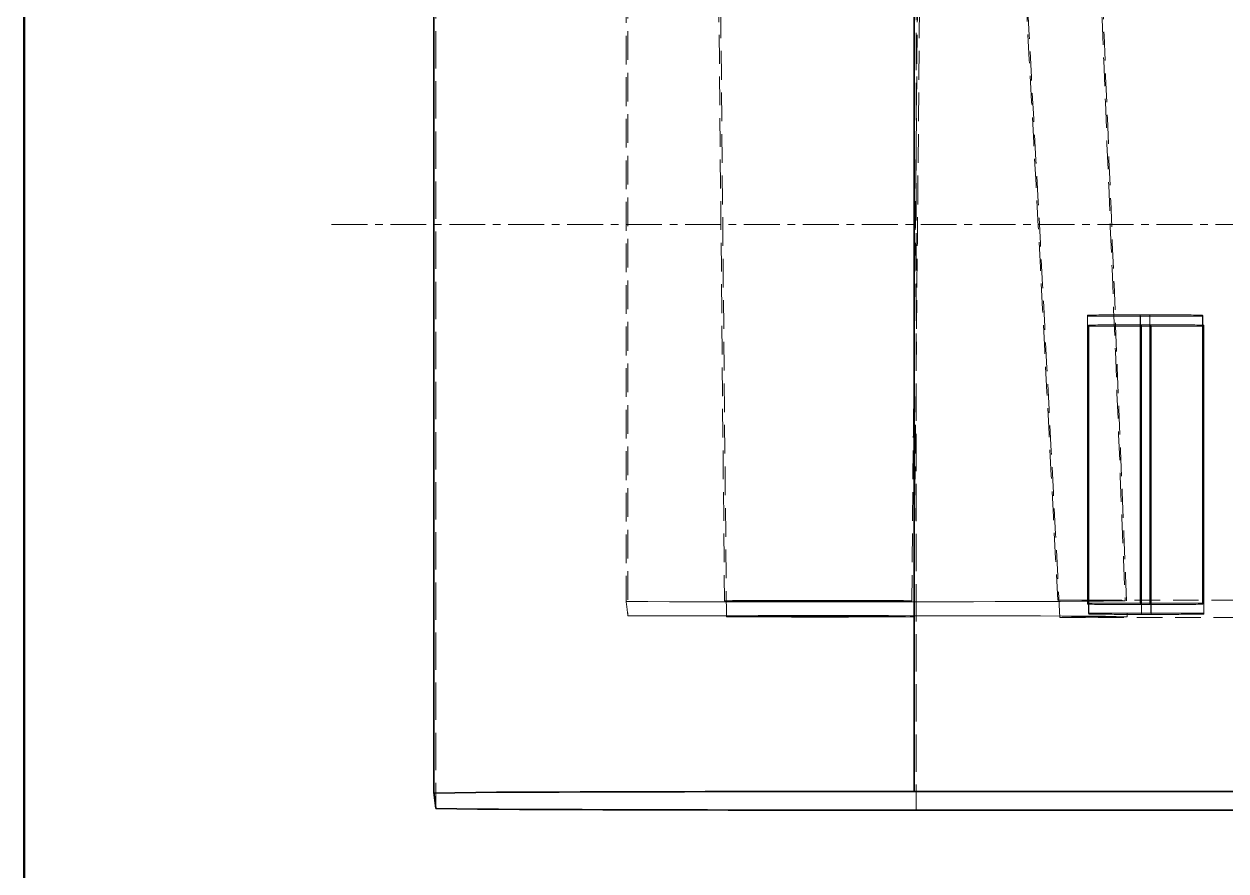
# Model space of a CAD drawing. Header units: millimetres. Extents: x 10 to 410, y 10 to 287.
# Drawn here: x 10 to 33.46, y 220.88 to 237.41 of the extents above; entities that cross this region are included whole.
import ezdxf

# ---------------------------------------------------------------- set-up
doc = ezdxf.new("R2010")
doc.units = ezdxf.units.MM
doc.linetypes.add('CENTER', pattern=[1.15, 0.7, -0.15, 0.15, -0.15])
doc.linetypes.add('DASHED', pattern=[0.75, 0.5, -0.25])
for name, color, linetype, lineweight in [('BORDER', 7, 'CONTINUOUS', 50), ('CENTER', 4, 'CENTER', 13), ('HIDDEN', 8, 'DASHED', 18), ('VISIBLE', 7, 'CONTINUOUS', 35)]:
    doc.layers.add(name, color=color, linetype=linetype, lineweight=lineweight)

msp = doc.modelspace()

# ---------------------------------------------------------------- linework, layer by layer
at = {"layer": 'BORDER'}
msp.add_lwpolyline([(10, 10), (410, 10), (410, 287), (10, 287)], close=True, dxfattribs=at)
at = {"layer": 'CENTER'}
msp.add_line((16, 233.5), (140, 233.5), dxfattribs=at)
at = {"layer": 'HIDDEN'}
for points in [[(21.75, 226.142), (21.75, 226.953), (21.75, 227.764), (21.75, 228.575), (21.75, 229.386), (21.75, 230.197), (21.75, 231.008), (21.75, 231.819), (21.75, 232.63), (21.75, 233.441), (21.75, 234.252), (21.75, 235.063), (21.75, 235.874), (21.75, 236.685), (21.75, 237.496), (21.75, 238.307), (21.75, 239.118), (21.75, 239.929), (21.75, 240.741), (21.75, 241.552), (21.75, 242.363), (21.75, 243.174), (21.75, 243.985), (21.75, 244.796)], [(23.669, 226.158), (23.662, 226.969), (23.654, 227.78), (23.646, 228.591), (23.638, 229.402), (23.631, 230.212), (23.623, 231.023), (23.615, 231.834), (23.608, 232.645), (23.6, 233.456), (23.592, 234.267), (23.584, 235.078), (23.577, 235.889), (23.569, 236.7), (23.561, 237.51), (23.553, 238.321), (23.546, 239.132), (23.538, 239.943), (23.53, 240.754), (23.523, 241.565), (23.515, 242.376), (23.507, 243.187), (23.499, 243.998), (23.492, 244.808)], [(27.324, 226.158), (27.332, 226.969), (27.34, 227.78), (27.348, 228.591), (27.355, 229.402), (27.363, 230.212), (27.371, 231.023), (27.378, 231.834), (27.386, 232.645), (27.394, 233.456), (27.402, 234.267), (27.409, 235.078), (27.417, 235.889), (27.425, 236.7), (27.433, 237.51), (27.44, 238.321), (27.448, 239.132), (27.456, 239.943), (27.463, 240.754), (27.471, 241.565), (27.479, 242.376), (27.487, 243.187), (27.494, 243.998), (27.502, 244.808)], [(30.173, 226.171), (30.131, 226.982), (30.089, 227.793), (30.047, 228.604), (30.005, 229.415), (29.963, 230.226), (29.921, 231.037), (29.878, 231.848), (29.835, 232.659), (29.792, 233.47), (29.749, 234.281), (29.706, 235.092), (29.662, 235.902), (29.618, 236.713), (29.575, 237.524), (29.53, 238.335), (29.486, 239.146), (29.441, 239.957), (29.396, 240.768), (29.351, 241.578), (29.306, 242.389), (29.26, 243.2), (29.214, 244.011), (29.168, 244.821)], [(30.745, 244.808), (30.778, 243.998), (30.81, 243.187), (30.843, 242.376), (30.875, 241.565), (30.907, 240.754), (30.94, 239.943), (30.972, 239.132), (31.005, 238.321), (31.037, 237.51), (31.07, 236.7), (31.102, 235.889), (31.134, 235.078), (31.167, 234.267), (31.199, 233.456), (31.232, 232.645), (31.264, 231.834), (31.297, 231.023), (31.329, 230.212), (31.362, 229.402), (31.394, 228.591), (31.426, 227.78), (31.459, 226.969), (31.491, 226.158)], [(18.037, 222.104), (18.037, 223.082), (18.037, 224.06), (18.037, 225.038), (18.037, 226.016), (18.037, 226.994), (18.037, 227.972), (18.037, 228.95), (18.037, 229.928), (18.037, 230.906), (18.037, 231.884), (18.037, 232.862), (18.037, 233.84), (18.037, 234.818), (18.037, 235.796), (18.037, 236.773), (18.037, 237.751), (18.037, 238.729), (18.037, 239.707), (18.037, 240.685), (18.037, 241.663), (18.037, 242.641), (18.037, 243.619), (18.037, 244.597)], [(21.785, 244.51), (21.785, 243.699), (21.785, 242.888), (21.785, 242.077), (21.785, 241.267), (21.785, 240.456), (21.785, 239.645), (21.785, 238.834), (21.785, 238.024), (21.785, 237.213), (21.785, 236.402), (21.785, 235.592), (21.785, 234.781), (21.785, 233.97), (21.785, 233.159), (21.785, 232.349), (21.785, 231.538), (21.785, 230.727), (21.785, 229.916), (21.785, 229.106), (21.785, 228.295), (21.785, 227.484), (21.785, 226.673), (21.785, 225.863)], [(23.708, 225.847), (23.7, 226.657), (23.693, 227.468), (23.685, 228.279), (23.677, 229.09), (23.669, 229.901), (23.662, 230.712), (23.654, 231.523), (23.646, 232.334), (23.639, 233.144), (23.631, 233.955), (23.623, 234.766), (23.615, 235.577), (23.608, 236.388), (23.6, 237.199), (23.592, 238.01), (23.584, 238.821), (23.577, 239.632), (23.569, 240.442), (23.561, 241.253), (23.554, 242.064), (23.546, 242.875), (23.538, 243.686), (23.53, 244.497)], [(27.363, 225.847), (27.371, 226.657), (27.379, 227.468), (27.386, 228.279), (27.394, 229.09), (27.402, 229.901), (27.41, 230.712), (27.417, 231.523), (27.425, 232.334), (27.433, 233.144), (27.44, 233.955), (27.448, 234.766), (27.456, 235.577), (27.464, 236.388), (27.471, 237.199), (27.479, 238.01), (27.487, 238.821), (27.494, 239.632), (27.502, 240.442), (27.51, 241.253), (27.518, 242.064), (27.525, 242.875), (27.533, 243.686), (27.541, 244.497)], [(27.413, 222.072), (27.413, 223.05), (27.413, 224.028), (27.413, 225.006), (27.413, 225.984), (27.413, 226.961), (27.413, 227.939), (27.413, 228.917), (27.413, 229.895), (27.413, 230.873), (27.413, 231.851), (27.413, 232.829), (27.413, 233.807), (27.413, 234.785), (27.413, 235.763), (27.413, 236.741), (27.413, 237.719), (27.413, 238.697), (27.413, 239.675), (27.413, 240.653), (27.413, 241.631), (27.413, 242.609), (27.413, 243.587), (27.413, 244.565)], [(30.215, 225.834), (30.173, 226.645), (30.131, 227.456), (30.089, 228.266), (30.047, 229.077), (30.005, 229.888), (29.962, 230.699), (29.92, 231.51), (29.877, 232.321), (29.834, 233.132), (29.791, 233.943), (29.748, 234.754), (29.704, 235.565), (29.66, 236.376), (29.617, 237.187), (29.572, 237.997), (29.528, 238.808), (29.483, 239.619), (29.438, 240.43), (29.393, 241.241), (29.348, 242.052), (29.302, 242.862), (29.256, 243.673), (29.21, 244.484)], [(30.784, 244.497), (30.816, 243.686), (30.849, 242.875), (30.881, 242.064), (30.914, 241.253), (30.946, 240.442), (30.979, 239.632), (31.011, 238.821), (31.043, 238.01), (31.076, 237.199), (31.108, 236.388), (31.141, 235.577), (31.173, 234.766), (31.206, 233.955), (31.238, 233.144), (31.271, 232.334), (31.303, 231.523), (31.335, 230.712), (31.368, 229.901), (31.4, 229.09), (31.433, 228.279), (31.465, 227.468), (31.498, 226.657), (31.53, 225.847)], [(30.751, 231.732), (30.796, 231.733), (30.841, 231.734), (30.886, 231.734), (30.931, 231.734), (30.975, 231.735), (31.02, 231.735), (31.065, 231.735), (31.11, 231.735), (31.155, 231.735), (31.199, 231.735), (31.244, 231.735), (31.289, 231.735), (31.334, 231.736), (31.379, 231.736), (31.423, 231.736), (31.468, 231.736), (31.513, 231.736), (31.558, 231.736), (31.603, 231.736), (31.647, 231.736), (31.692, 231.736), (31.737, 231.736), (31.782, 231.736)], [(30.751, 231.732), (30.751, 231.731), (30.752, 231.731), (30.752, 231.73), (30.752, 231.729), (30.752, 231.728), (30.752, 231.727), (30.752, 231.727), (30.752, 231.726), (30.752, 231.725), (30.752, 231.724), (30.752, 231.723), (30.753, 231.722), (30.753, 231.722), (30.753, 231.721), (30.753, 231.72), (30.753, 231.719), (30.753, 231.718), (30.753, 231.718), (30.753, 231.717), (30.753, 231.716), (30.753, 231.715), (30.754, 231.714), (30.754, 231.713)], [(30.751, 231.732), (30.751, 231.732), (30.751, 231.732), (30.751, 231.732), (30.751, 231.732), (30.751, 231.732), (30.751, 231.732), (30.751, 231.732), (30.751, 231.732), (30.751, 231.732), (30.751, 231.732), (30.751, 231.732), (30.751, 231.732), (30.751, 231.732), (30.751, 231.732), (30.751, 231.732), (30.751, 231.732), (30.751, 231.732), (30.751, 231.732), (30.751, 231.732), (30.751, 231.732), (30.751, 231.732), (30.751, 231.732), (30.751, 231.732)], [(30.751, 226.109), (30.751, 226.354), (30.751, 226.598), (30.751, 226.843), (30.751, 227.087), (30.751, 227.332), (30.751, 227.576), (30.751, 227.82), (30.751, 228.065), (30.751, 228.309), (30.751, 228.554), (30.751, 228.798), (30.751, 229.043), (30.751, 229.287), (30.751, 229.532), (30.751, 229.776), (30.751, 230.021), (30.751, 230.265), (30.751, 230.51), (30.751, 230.754), (30.751, 230.999), (30.751, 231.243), (30.751, 231.488), (30.751, 231.732)], [(30.751, 226.109), (30.751, 226.354), (30.751, 226.598), (30.751, 226.843), (30.751, 227.087), (30.751, 227.332), (30.751, 227.576), (30.751, 227.82), (30.751, 228.065), (30.751, 228.309), (30.751, 228.554), (30.751, 228.798), (30.751, 229.043), (30.751, 229.287), (30.751, 229.532), (30.751, 229.776), (30.751, 230.021), (30.751, 230.265), (30.751, 230.51), (30.751, 230.754), (30.751, 230.999), (30.751, 231.243), (30.751, 231.488), (30.751, 231.732)], [(30.754, 231.713), (30.798, 231.712), (30.843, 231.712), (30.888, 231.712), (30.933, 231.711), (30.978, 231.711), (31.023, 231.711), (31.068, 231.711), (31.112, 231.711), (31.157, 231.711), (31.202, 231.711), (31.247, 231.71), (31.292, 231.71), (31.337, 231.71), (31.381, 231.71), (31.426, 231.71), (31.471, 231.71), (31.516, 231.71), (31.561, 231.71), (31.606, 231.71), (31.651, 231.71), (31.695, 231.71), (31.74, 231.71), (31.785, 231.71)], [(30.754, 226.09), (30.754, 226.335), (30.754, 226.579), (30.754, 226.824), (30.754, 227.068), (30.754, 227.313), (30.754, 227.557), (30.754, 227.802), (30.754, 228.046), (30.754, 228.291), (30.754, 228.535), (30.754, 228.78), (30.754, 229.024), (30.754, 229.269), (30.754, 229.513), (30.754, 229.758), (30.754, 230.002), (30.754, 230.247), (30.754, 230.491), (30.754, 230.736), (30.754, 230.98), (30.754, 231.224), (30.754, 231.469), (30.754, 231.713)], [(30.776, 231.538), (30.82, 231.539), (30.865, 231.539), (30.91, 231.539), (30.955, 231.54), (31, 231.54), (31.044, 231.54), (31.089, 231.54), (31.134, 231.54), (31.179, 231.54), (31.224, 231.541), (31.268, 231.541), (31.313, 231.541), (31.358, 231.541), (31.403, 231.541), (31.448, 231.541), (31.492, 231.541), (31.537, 231.541), (31.582, 231.541), (31.627, 231.541), (31.672, 231.541), (31.716, 231.541), (31.761, 231.541), (31.806, 231.541)], [(30.776, 231.538), (30.776, 231.537), (30.776, 231.536), (30.776, 231.535), (30.776, 231.534), (30.776, 231.533), (30.776, 231.533), (30.776, 231.532), (30.776, 231.531), (30.776, 231.53), (30.777, 231.529), (30.777, 231.529), (30.777, 231.528), (30.777, 231.527), (30.777, 231.526), (30.777, 231.525), (30.777, 231.524), (30.777, 231.524), (30.777, 231.523), (30.777, 231.522), (30.778, 231.521), (30.778, 231.52), (30.778, 231.52), (30.778, 231.519)], [(30.776, 231.538), (30.776, 231.538), (30.776, 231.538), (30.776, 231.538), (30.776, 231.538), (30.776, 231.538), (30.776, 231.538), (30.776, 231.538), (30.776, 231.538), (30.776, 231.538), (30.776, 231.538), (30.776, 231.538), (30.776, 231.538), (30.776, 231.538), (30.776, 231.538), (30.776, 231.538), (30.776, 231.538), (30.776, 231.538), (30.776, 231.538), (30.776, 231.538), (30.776, 231.538), (30.776, 231.538), (30.776, 231.538), (30.776, 231.538)], [(30.776, 225.914), (30.776, 226.159), (30.776, 226.403), (30.776, 226.648), (30.776, 226.892), (30.776, 227.137), (30.776, 227.381), (30.776, 227.626), (30.776, 227.87), (30.776, 228.115), (30.776, 228.359), (30.776, 228.604), (30.776, 228.848), (30.776, 229.093), (30.776, 229.337), (30.776, 229.582), (30.776, 229.826), (30.776, 230.071), (30.776, 230.315), (30.776, 230.56), (30.776, 230.804), (30.776, 231.049), (30.776, 231.293), (30.776, 231.538)], [(30.776, 225.914), (30.776, 226.159), (30.776, 226.403), (30.776, 226.648), (30.776, 226.892), (30.776, 227.137), (30.776, 227.381), (30.776, 227.626), (30.776, 227.87), (30.776, 228.115), (30.776, 228.359), (30.776, 228.604), (30.776, 228.848), (30.776, 229.093), (30.776, 229.337), (30.776, 229.582), (30.776, 229.826), (30.776, 230.071), (30.776, 230.315), (30.776, 230.56), (30.776, 230.804), (30.776, 231.049), (30.776, 231.293), (30.776, 231.538)], [(30.778, 231.519), (30.823, 231.518), (30.868, 231.517), (30.912, 231.517), (30.957, 231.517), (31.002, 231.517), (31.047, 231.516), (31.092, 231.516), (31.137, 231.516), (31.181, 231.516), (31.226, 231.516), (31.271, 231.516), (31.316, 231.516), (31.361, 231.516), (31.406, 231.515), (31.451, 231.515), (31.495, 231.515), (31.54, 231.515), (31.585, 231.515), (31.63, 231.515), (31.675, 231.515), (31.72, 231.515), (31.764, 231.515), (31.809, 231.515)], [(30.778, 225.896), (30.778, 226.14), (30.778, 226.384), (30.778, 226.629), (30.778, 226.873), (30.778, 227.118), (30.778, 227.362), (30.778, 227.607), (30.778, 227.851), (30.778, 228.096), (30.778, 228.34), (30.778, 228.585), (30.778, 228.829), (30.778, 229.074), (30.778, 229.318), (30.778, 229.563), (30.778, 229.807), (30.778, 230.052), (30.778, 230.296), (30.778, 230.541), (30.778, 230.785), (30.778, 231.03), (30.778, 231.274), (30.778, 231.519)], [(31.782, 231.736), (31.79, 231.736), (31.798, 231.736), (31.806, 231.736), (31.814, 231.736), (31.823, 231.736), (31.831, 231.736), (31.839, 231.736), (31.847, 231.736), (31.855, 231.736), (31.863, 231.736), (31.871, 231.736), (31.88, 231.736), (31.888, 231.736), (31.896, 231.736), (31.904, 231.736), (31.912, 231.736), (31.92, 231.736), (31.929, 231.736), (31.937, 231.736), (31.945, 231.736), (31.953, 231.736), (31.961, 231.736), (31.969, 231.736)], [(31.782, 226.113), (31.782, 226.357), (31.782, 226.602), (31.782, 226.846), (31.782, 227.091), (31.782, 227.335), (31.782, 227.58), (31.782, 227.824), (31.782, 228.069), (31.782, 228.313), (31.782, 228.558), (31.782, 228.802), (31.782, 229.046), (31.782, 229.291), (31.782, 229.535), (31.782, 229.78), (31.782, 230.024), (31.782, 230.269), (31.782, 230.513), (31.782, 230.758), (31.782, 231.002), (31.782, 231.247), (31.782, 231.491), (31.782, 231.736)], [(31.785, 231.71), (31.793, 231.71), (31.801, 231.71), (31.81, 231.71), (31.818, 231.71), (31.826, 231.71), (31.834, 231.71), (31.842, 231.71), (31.85, 231.71), (31.858, 231.71), (31.867, 231.71), (31.875, 231.71), (31.883, 231.71), (31.891, 231.71), (31.899, 231.71), (31.907, 231.71), (31.915, 231.71), (31.924, 231.71), (31.932, 231.71), (31.94, 231.71), (31.948, 231.71), (31.956, 231.71), (31.964, 231.71), (31.972, 231.71)], [(31.785, 226.087), (31.785, 226.331), (31.785, 226.576), (31.785, 226.82), (31.785, 227.065), (31.785, 227.309), (31.785, 227.554), (31.785, 227.798), (31.785, 228.043), (31.785, 228.287), (31.785, 228.532), (31.785, 228.776), (31.785, 229.021), (31.785, 229.265), (31.785, 229.51), (31.785, 229.754), (31.785, 229.998), (31.785, 230.243), (31.785, 230.487), (31.785, 230.732), (31.785, 230.976), (31.785, 231.221), (31.785, 231.465), (31.785, 231.71)], [(31.806, 231.541), (31.814, 231.541), (31.822, 231.541), (31.83, 231.541), (31.839, 231.541), (31.847, 231.541), (31.855, 231.541), (31.863, 231.541), (31.871, 231.541), (31.879, 231.541), (31.888, 231.541), (31.896, 231.541), (31.904, 231.541), (31.912, 231.541), (31.92, 231.541), (31.928, 231.541), (31.936, 231.541), (31.945, 231.541), (31.953, 231.541), (31.961, 231.541), (31.969, 231.541), (31.977, 231.541), (31.985, 231.541), (31.993, 231.541)], [(31.806, 225.918), (31.806, 226.162), (31.806, 226.407), (31.806, 226.651), (31.806, 226.896), (31.806, 227.14), (31.806, 227.385), (31.806, 227.629), (31.806, 227.874), (31.806, 228.118), (31.806, 228.363), (31.806, 228.607), (31.806, 228.852), (31.806, 229.096), (31.806, 229.341), (31.806, 229.585), (31.806, 229.83), (31.806, 230.074), (31.806, 230.319), (31.806, 230.563), (31.806, 230.808), (31.806, 231.052), (31.806, 231.297), (31.806, 231.541)], [(31.809, 231.515), (31.817, 231.515), (31.826, 231.515), (31.834, 231.515), (31.842, 231.515), (31.85, 231.515), (31.858, 231.515), (31.866, 231.515), (31.874, 231.515), (31.883, 231.515), (31.891, 231.515), (31.899, 231.515), (31.907, 231.515), (31.915, 231.515), (31.923, 231.515), (31.932, 231.515), (31.94, 231.515), (31.948, 231.515), (31.956, 231.515), (31.964, 231.515), (31.972, 231.515), (31.98, 231.515), (31.989, 231.515), (31.997, 231.515)], [(31.809, 225.892), (31.809, 226.136), (31.809, 226.381), (31.809, 226.625), (31.809, 226.87), (31.809, 227.114), (31.809, 227.359), (31.809, 227.603), (31.809, 227.848), (31.809, 228.092), (31.809, 228.337), (31.809, 228.581), (31.809, 228.826), (31.809, 229.07), (31.809, 229.315), (31.809, 229.559), (31.809, 229.804), (31.809, 230.048), (31.809, 230.293), (31.809, 230.537), (31.809, 230.782), (31.809, 231.026), (31.809, 231.271), (31.809, 231.515)], [(31.969, 231.736), (32.014, 231.736), (32.059, 231.736), (32.104, 231.736), (32.149, 231.736), (32.193, 231.736), (32.238, 231.736), (32.283, 231.736), (32.328, 231.736), (32.373, 231.736), (32.418, 231.736), (32.463, 231.735), (32.507, 231.735), (32.552, 231.735), (32.597, 231.735), (32.642, 231.735), (32.687, 231.735), (32.732, 231.735), (32.776, 231.735), (32.821, 231.734), (32.866, 231.734), (32.911, 231.734), (32.956, 231.733), (33.001, 231.732)], [(31.969, 226.113), (31.969, 226.357), (31.969, 226.602), (31.969, 226.846), (31.969, 227.091), (31.969, 227.335), (31.969, 227.58), (31.969, 227.824), (31.969, 228.069), (31.969, 228.313), (31.969, 228.558), (31.969, 228.802), (31.969, 229.046), (31.969, 229.291), (31.969, 229.535), (31.969, 229.78), (31.969, 230.024), (31.969, 230.269), (31.969, 230.513), (31.969, 230.758), (31.969, 231.002), (31.969, 231.247), (31.969, 231.491), (31.969, 231.736)], [(31.972, 231.71), (32.017, 231.71), (32.062, 231.71), (32.107, 231.71), (32.152, 231.71), (32.197, 231.71), (32.241, 231.71), (32.286, 231.71), (32.331, 231.71), (32.376, 231.71), (32.421, 231.71), (32.465, 231.71), (32.51, 231.71), (32.555, 231.711), (32.6, 231.711), (32.645, 231.711), (32.689, 231.711), (32.734, 231.711), (32.779, 231.711), (32.824, 231.711), (32.869, 231.712), (32.913, 231.712), (32.958, 231.712), (33.003, 231.713)], [(31.972, 226.087), (31.972, 226.331), (31.972, 226.576), (31.972, 226.82), (31.972, 227.065), (31.972, 227.309), (31.972, 227.554), (31.972, 227.798), (31.972, 228.043), (31.972, 228.287), (31.972, 228.532), (31.972, 228.776), (31.972, 229.021), (31.972, 229.265), (31.972, 229.51), (31.972, 229.754), (31.972, 229.998), (31.972, 230.243), (31.972, 230.487), (31.972, 230.732), (31.972, 230.976), (31.972, 231.221), (31.972, 231.465), (31.972, 231.71)], [(31.993, 231.541), (32.038, 231.541), (32.083, 231.541), (32.128, 231.541), (32.173, 231.541), (32.218, 231.541), (32.263, 231.541), (32.307, 231.541), (32.352, 231.541), (32.397, 231.541), (32.442, 231.541), (32.487, 231.541), (32.532, 231.541), (32.576, 231.541), (32.621, 231.54), (32.666, 231.54), (32.711, 231.54), (32.756, 231.54), (32.801, 231.54), (32.846, 231.54), (32.89, 231.539), (32.935, 231.539), (32.98, 231.539), (33.025, 231.538)], [(31.993, 225.918), (31.993, 226.162), (31.993, 226.407), (31.993, 226.651), (31.993, 226.896), (31.993, 227.14), (31.993, 227.385), (31.993, 227.629), (31.993, 227.874), (31.993, 228.118), (31.993, 228.363), (31.993, 228.607), (31.993, 228.852), (31.993, 229.096), (31.993, 229.341), (31.993, 229.585), (31.993, 229.83), (31.993, 230.074), (31.993, 230.319), (31.993, 230.563), (31.993, 230.808), (31.993, 231.052), (31.993, 231.297), (31.993, 231.541)], [(31.997, 231.515), (32.042, 231.515), (32.086, 231.515), (32.131, 231.515), (32.176, 231.515), (32.221, 231.515), (32.266, 231.515), (32.31, 231.515), (32.355, 231.515), (32.4, 231.515), (32.445, 231.516), (32.49, 231.516), (32.534, 231.516), (32.579, 231.516), (32.624, 231.516), (32.669, 231.516), (32.714, 231.516), (32.758, 231.516), (32.803, 231.517), (32.848, 231.517), (32.893, 231.517), (32.938, 231.517), (32.982, 231.518), (33.027, 231.519)], [(31.997, 225.892), (31.997, 226.136), (31.997, 226.381), (31.997, 226.625), (31.997, 226.87), (31.997, 227.114), (31.997, 227.359), (31.997, 227.603), (31.997, 227.848), (31.997, 228.092), (31.997, 228.337), (31.997, 228.581), (31.997, 228.826), (31.997, 229.07), (31.997, 229.315), (31.997, 229.559), (31.997, 229.804), (31.997, 230.048), (31.997, 230.293), (31.997, 230.537), (31.997, 230.782), (31.997, 231.026), (31.997, 231.271), (31.997, 231.515)], [(33.001, 231.732), (33.001, 231.731), (33.001, 231.731), (33.001, 231.73), (33.001, 231.729), (33.001, 231.728), (33.001, 231.727), (33.001, 231.727), (33.001, 231.726), (33.002, 231.725), (33.002, 231.724), (33.002, 231.723), (33.002, 231.722), (33.002, 231.722), (33.002, 231.721), (33.002, 231.72), (33.002, 231.719), (33.002, 231.718), (33.002, 231.718), (33.003, 231.717), (33.003, 231.716), (33.003, 231.715), (33.003, 231.714), (33.003, 231.713)], [(33.001, 226.109), (33.001, 226.354), (33.001, 226.598), (33.001, 226.843), (33.001, 227.087), (33.001, 227.332), (33.001, 227.576), (33.001, 227.82), (33.001, 228.065), (33.001, 228.309), (33.001, 228.554), (33.001, 228.798), (33.001, 229.043), (33.001, 229.287), (33.001, 229.532), (33.001, 229.776), (33.001, 230.021), (33.001, 230.265), (33.001, 230.51), (33.001, 230.754), (33.001, 230.999), (33.001, 231.243), (33.001, 231.488), (33.001, 231.732)], [(33.003, 231.713), (33.003, 231.713), (33.003, 231.713), (33.003, 231.713), (33.003, 231.713), (33.003, 231.713), (33.003, 231.713), (33.003, 231.713), (33.003, 231.713), (33.003, 231.713), (33.003, 231.713), (33.003, 231.713), (33.003, 231.713), (33.003, 231.713), (33.003, 231.713), (33.003, 231.713), (33.003, 231.713), (33.003, 231.713), (33.003, 231.713), (33.003, 231.713), (33.003, 231.713), (33.003, 231.713), (33.003, 231.713), (33.003, 231.713)], [(33.003, 226.09), (33.003, 226.335), (33.003, 226.579), (33.003, 226.824), (33.003, 227.068), (33.003, 227.313), (33.003, 227.557), (33.003, 227.802), (33.003, 228.046), (33.003, 228.291), (33.003, 228.535), (33.003, 228.78), (33.003, 229.024), (33.003, 229.269), (33.003, 229.513), (33.003, 229.758), (33.003, 230.002), (33.003, 230.247), (33.003, 230.491), (33.003, 230.736), (33.003, 230.98), (33.003, 231.224), (33.003, 231.469), (33.003, 231.713)], [(33.003, 226.09), (33.003, 226.335), (33.003, 226.579), (33.003, 226.824), (33.003, 227.068), (33.003, 227.313), (33.003, 227.557), (33.003, 227.802), (33.003, 228.046), (33.003, 228.291), (33.003, 228.535), (33.003, 228.78), (33.003, 229.024), (33.003, 229.269), (33.003, 229.513), (33.003, 229.758), (33.003, 230.002), (33.003, 230.247), (33.003, 230.491), (33.003, 230.736), (33.003, 230.98), (33.003, 231.224), (33.003, 231.469), (33.003, 231.713)], [(33.025, 231.538), (33.025, 231.537), (33.025, 231.536), (33.025, 231.535), (33.025, 231.534), (33.025, 231.533), (33.025, 231.533), (33.026, 231.532), (33.026, 231.531), (33.026, 231.53), (33.026, 231.529), (33.026, 231.529), (33.026, 231.528), (33.026, 231.527), (33.026, 231.526), (33.026, 231.525), (33.026, 231.524), (33.027, 231.524), (33.027, 231.523), (33.027, 231.522), (33.027, 231.521), (33.027, 231.52), (33.027, 231.52), (33.027, 231.519)], [(33.025, 225.914), (33.025, 226.159), (33.025, 226.403), (33.025, 226.648), (33.025, 226.892), (33.025, 227.137), (33.025, 227.381), (33.025, 227.626), (33.025, 227.87), (33.025, 228.115), (33.025, 228.359), (33.025, 228.604), (33.025, 228.848), (33.025, 229.093), (33.025, 229.337), (33.025, 229.582), (33.025, 229.826), (33.025, 230.071), (33.025, 230.315), (33.025, 230.56), (33.025, 230.804), (33.025, 231.049), (33.025, 231.293), (33.025, 231.538)], [(33.027, 231.519), (33.027, 231.519), (33.027, 231.519), (33.027, 231.519), (33.027, 231.519), (33.027, 231.519), (33.027, 231.519), (33.027, 231.519), (33.027, 231.519), (33.027, 231.519), (33.027, 231.519), (33.027, 231.519), (33.027, 231.519), (33.027, 231.519), (33.027, 231.519), (33.027, 231.519), (33.027, 231.519), (33.027, 231.519), (33.027, 231.519), (33.027, 231.519), (33.027, 231.519), (33.027, 231.519), (33.027, 231.519), (33.027, 231.519)], [(33.027, 225.896), (33.027, 226.14), (33.027, 226.384), (33.027, 226.629), (33.027, 226.873), (33.027, 227.118), (33.027, 227.362), (33.027, 227.607), (33.027, 227.851), (33.027, 228.096), (33.027, 228.34), (33.027, 228.585), (33.027, 228.829), (33.027, 229.074), (33.027, 229.318), (33.027, 229.563), (33.027, 229.807), (33.027, 230.052), (33.027, 230.296), (33.027, 230.541), (33.027, 230.785), (33.027, 231.03), (33.027, 231.274), (33.027, 231.519)], [(33.027, 225.896), (33.027, 226.14), (33.027, 226.384), (33.027, 226.629), (33.027, 226.873), (33.027, 227.118), (33.027, 227.362), (33.027, 227.607), (33.027, 227.851), (33.027, 228.096), (33.027, 228.34), (33.027, 228.585), (33.027, 228.829), (33.027, 229.074), (33.027, 229.318), (33.027, 229.563), (33.027, 229.807), (33.027, 230.052), (33.027, 230.296), (33.027, 230.541), (33.027, 230.785), (33.027, 231.03), (33.027, 231.274), (33.027, 231.519)], [(21.75, 226.142), (22.174, 226.141), (22.597, 226.14), (23.021, 226.139), (23.444, 226.139), (23.868, 226.138), (24.291, 226.138), (24.715, 226.137), (25.138, 226.137), (25.562, 226.137), (25.985, 226.137), (26.409, 226.138), (26.833, 226.138), (27.256, 226.138), (27.68, 226.139), (28.103, 226.139), (28.527, 226.14), (28.95, 226.141), (29.374, 226.142), (29.797, 226.144), (30.221, 226.145), (30.644, 226.147), (31.068, 226.15), (31.491, 226.158)], [(21.75, 226.142), (21.752, 226.13), (21.753, 226.118), (21.755, 226.105), (21.756, 226.093), (21.758, 226.081), (21.759, 226.069), (21.761, 226.057), (21.762, 226.045), (21.764, 226.033), (21.765, 226.02), (21.767, 226.008), (21.768, 225.996), (21.77, 225.984), (21.771, 225.972), (21.773, 225.96), (21.774, 225.948), (21.776, 225.936), (21.777, 225.923), (21.779, 225.911), (21.78, 225.899), (21.782, 225.887), (21.783, 225.875), (21.785, 225.863)], [(23.669, 226.158), (23.828, 226.161), (23.987, 226.162), (24.146, 226.162), (24.305, 226.163), (24.464, 226.163), (24.623, 226.164), (24.782, 226.164), (24.941, 226.164), (25.1, 226.164), (25.258, 226.164), (25.417, 226.164), (25.576, 226.164), (25.735, 226.164), (25.894, 226.164), (26.053, 226.164), (26.212, 226.164), (26.371, 226.164), (26.53, 226.163), (26.689, 226.163), (26.848, 226.162), (27.007, 226.162), (27.166, 226.161), (27.324, 226.158)], [(27.324, 226.158), (27.166, 226.155), (27.007, 226.155), (26.848, 226.154), (26.689, 226.153), (26.53, 226.153), (26.371, 226.153), (26.212, 226.152), (26.053, 226.152), (25.894, 226.152), (25.735, 226.152), (25.576, 226.152), (25.417, 226.152), (25.258, 226.152), (25.1, 226.152), (24.941, 226.152), (24.782, 226.152), (24.623, 226.153), (24.464, 226.153), (24.305, 226.153), (24.146, 226.154), (23.987, 226.155), (23.828, 226.155), (23.669, 226.158)], [(27.324, 226.158), (27.324, 226.158), (27.324, 226.158), (27.324, 226.158), (27.324, 226.158), (27.324, 226.158), (27.324, 226.158), (27.324, 226.158), (27.324, 226.158), (27.324, 226.158), (27.324, 226.158), (27.324, 226.158), (27.324, 226.158), (27.324, 226.158), (27.324, 226.158), (27.324, 226.158), (27.324, 226.158), (27.324, 226.158), (27.324, 226.158), (27.324, 226.158), (27.324, 226.158), (27.324, 226.158), (27.324, 226.158), (27.324, 226.158)], [(31.491, 226.158), (31.434, 226.161), (31.377, 226.162), (31.319, 226.163), (31.262, 226.164), (31.205, 226.164), (31.147, 226.165), (31.09, 226.166), (31.033, 226.166), (30.975, 226.166), (30.918, 226.167), (30.861, 226.167), (30.803, 226.168), (30.746, 226.168), (30.689, 226.168), (30.631, 226.169), (30.574, 226.169), (30.517, 226.169), (30.459, 226.17), (30.402, 226.17), (30.345, 226.17), (30.287, 226.171), (30.23, 226.171), (30.173, 226.171)], [(30.173, 226.171), (34.33, 226.171), (38.487, 226.171), (42.644, 226.171), (46.801, 226.171), (50.958, 226.171), (55.115, 226.171), (59.272, 226.171), (63.429, 226.171), (67.586, 226.171), (71.743, 226.171), (75.9, 226.171), (80.058, 226.171), (84.215, 226.171), (88.372, 226.171), (92.529, 226.171), (96.686, 226.171), (100.843, 226.171), (105, 226.171), (109.157, 226.171), (113.314, 226.171), (117.471, 226.171), (121.628, 226.171), (125.785, 226.171)], [(30.751, 226.109), (30.796, 226.11), (30.841, 226.111), (30.886, 226.111), (30.931, 226.111), (30.975, 226.111), (31.02, 226.111), (31.065, 226.112), (31.11, 226.112), (31.155, 226.112), (31.199, 226.112), (31.244, 226.112), (31.289, 226.112), (31.334, 226.112), (31.379, 226.112), (31.423, 226.112), (31.468, 226.112), (31.513, 226.113), (31.558, 226.113), (31.603, 226.113), (31.647, 226.113), (31.692, 226.113), (31.737, 226.113), (31.782, 226.113)], [(30.751, 226.109), (30.751, 226.108), (30.752, 226.107), (30.752, 226.107), (30.752, 226.106), (30.752, 226.105), (30.752, 226.104), (30.752, 226.103), (30.752, 226.103), (30.752, 226.102), (30.752, 226.101), (30.752, 226.1), (30.753, 226.099), (30.753, 226.098), (30.753, 226.098), (30.753, 226.097), (30.753, 226.096), (30.753, 226.095), (30.753, 226.094), (30.753, 226.094), (30.753, 226.093), (30.753, 226.092), (30.754, 226.091), (30.754, 226.09)], [(30.751, 226.109), (30.751, 226.109), (30.751, 226.109), (30.751, 226.109), (30.751, 226.109), (30.751, 226.109), (30.751, 226.109), (30.751, 226.109), (30.751, 226.109), (30.751, 226.109), (30.751, 226.109), (30.751, 226.109), (30.751, 226.109), (30.751, 226.109), (30.751, 226.109), (30.751, 226.109), (30.751, 226.109), (30.751, 226.109), (30.751, 226.109), (30.751, 226.109), (30.751, 226.109), (30.751, 226.109), (30.751, 226.109), (30.751, 226.109)], [(30.754, 226.09), (30.798, 226.089), (30.843, 226.089), (30.888, 226.088), (30.933, 226.088), (30.978, 226.088), (31.023, 226.088), (31.068, 226.088), (31.112, 226.088), (31.157, 226.087), (31.202, 226.087), (31.247, 226.087), (31.292, 226.087), (31.337, 226.087), (31.381, 226.087), (31.426, 226.087), (31.471, 226.087), (31.516, 226.087), (31.561, 226.087), (31.606, 226.087), (31.651, 226.087), (31.695, 226.087), (31.74, 226.087), (31.785, 226.087)], [(30.776, 225.914), (30.82, 225.915), (30.865, 225.916), (30.91, 225.916), (30.955, 225.916), (31, 225.917), (31.044, 225.917), (31.089, 225.917), (31.134, 225.917), (31.179, 225.917), (31.224, 225.917), (31.268, 225.917), (31.313, 225.917), (31.358, 225.918), (31.403, 225.918), (31.448, 225.918), (31.492, 225.918), (31.537, 225.918), (31.582, 225.918), (31.627, 225.918), (31.672, 225.918), (31.716, 225.918), (31.761, 225.918), (31.806, 225.918)], [(30.776, 225.914), (30.776, 225.914), (30.776, 225.913), (30.776, 225.912), (30.776, 225.911), (30.776, 225.91), (30.776, 225.909), (30.776, 225.909), (30.776, 225.908), (30.776, 225.907), (30.777, 225.906), (30.777, 225.905), (30.777, 225.905), (30.777, 225.904), (30.777, 225.903), (30.777, 225.902), (30.777, 225.901), (30.777, 225.9), (30.777, 225.9), (30.777, 225.899), (30.778, 225.898), (30.778, 225.897), (30.778, 225.896), (30.778, 225.896)], [(30.776, 225.914), (30.776, 225.914), (30.776, 225.914), (30.776, 225.914), (30.776, 225.914), (30.776, 225.914), (30.776, 225.914), (30.776, 225.914), (30.776, 225.914), (30.776, 225.914), (30.776, 225.914), (30.776, 225.914), (30.776, 225.914), (30.776, 225.914), (30.776, 225.914), (30.776, 225.914), (30.776, 225.914), (30.776, 225.914), (30.776, 225.914), (30.776, 225.914), (30.776, 225.914), (30.776, 225.914), (30.776, 225.914), (30.776, 225.914)], [(30.778, 225.896), (30.823, 225.894), (30.868, 225.894), (30.912, 225.894), (30.957, 225.894), (31.002, 225.893), (31.047, 225.893), (31.092, 225.893), (31.137, 225.893), (31.181, 225.893), (31.226, 225.893), (31.271, 225.892), (31.316, 225.892), (31.361, 225.892), (31.406, 225.892), (31.451, 225.892), (31.495, 225.892), (31.54, 225.892), (31.585, 225.892), (31.63, 225.892), (31.675, 225.892), (31.72, 225.892), (31.764, 225.892), (31.809, 225.892)], [(31.782, 226.113), (31.79, 226.113), (31.798, 226.113), (31.806, 226.113), (31.814, 226.113), (31.823, 226.113), (31.831, 226.113), (31.839, 226.113), (31.847, 226.113), (31.855, 226.113), (31.863, 226.113), (31.871, 226.113), (31.88, 226.113), (31.888, 226.113), (31.896, 226.113), (31.904, 226.113), (31.912, 226.113), (31.92, 226.113), (31.929, 226.113), (31.937, 226.113), (31.945, 226.113), (31.953, 226.113), (31.961, 226.113), (31.969, 226.113)], [(31.785, 226.087), (31.793, 226.087), (31.801, 226.087), (31.81, 226.087), (31.818, 226.087), (31.826, 226.087), (31.834, 226.087), (31.842, 226.087), (31.85, 226.087), (31.858, 226.087), (31.867, 226.087), (31.875, 226.087), (31.883, 226.087), (31.891, 226.087), (31.899, 226.087), (31.907, 226.087), (31.915, 226.087), (31.924, 226.087), (31.932, 226.087), (31.94, 226.087), (31.948, 226.087), (31.956, 226.087), (31.964, 226.087), (31.972, 226.087)], [(31.806, 225.918), (31.814, 225.918), (31.822, 225.918), (31.83, 225.918), (31.839, 225.918), (31.847, 225.918), (31.855, 225.918), (31.863, 225.918), (31.871, 225.918), (31.879, 225.918), (31.888, 225.918), (31.896, 225.918), (31.904, 225.918), (31.912, 225.918), (31.92, 225.918), (31.928, 225.918), (31.936, 225.918), (31.945, 225.918), (31.953, 225.918), (31.961, 225.918), (31.969, 225.918), (31.977, 225.918), (31.985, 225.918), (31.993, 225.918)], [(31.809, 225.892), (31.817, 225.892), (31.826, 225.892), (31.834, 225.892), (31.842, 225.892), (31.85, 225.892), (31.858, 225.892), (31.866, 225.892), (31.874, 225.892), (31.883, 225.892), (31.891, 225.892), (31.899, 225.892), (31.907, 225.892), (31.915, 225.892), (31.923, 225.892), (31.932, 225.892), (31.94, 225.892), (31.948, 225.892), (31.956, 225.892), (31.964, 225.892), (31.972, 225.892), (31.98, 225.892), (31.989, 225.892), (31.997, 225.892)], [(31.969, 226.113), (32.014, 226.113), (32.059, 226.113), (32.104, 226.113), (32.149, 226.113), (32.193, 226.113), (32.238, 226.113), (32.283, 226.112), (32.328, 226.112), (32.373, 226.112), (32.418, 226.112), (32.463, 226.112), (32.507, 226.112), (32.552, 226.112), (32.597, 226.112), (32.642, 226.112), (32.687, 226.112), (32.732, 226.111), (32.776, 226.111), (32.821, 226.111), (32.866, 226.111), (32.911, 226.111), (32.956, 226.11), (33.001, 226.109)], [(31.972, 226.087), (32.017, 226.087), (32.062, 226.087), (32.107, 226.087), (32.152, 226.087), (32.197, 226.087), (32.241, 226.087), (32.286, 226.087), (32.331, 226.087), (32.376, 226.087), (32.421, 226.087), (32.465, 226.087), (32.51, 226.087), (32.555, 226.087), (32.6, 226.087), (32.645, 226.088), (32.689, 226.088), (32.734, 226.088), (32.779, 226.088), (32.824, 226.088), (32.869, 226.088), (32.913, 226.089), (32.958, 226.089), (33.003, 226.09)], [(31.993, 225.918), (32.038, 225.918), (32.083, 225.918), (32.128, 225.918), (32.173, 225.918), (32.218, 225.918), (32.263, 225.918), (32.307, 225.918), (32.352, 225.918), (32.397, 225.918), (32.442, 225.918), (32.487, 225.917), (32.532, 225.917), (32.576, 225.917), (32.621, 225.917), (32.666, 225.917), (32.711, 225.917), (32.756, 225.917), (32.801, 225.917), (32.846, 225.916), (32.89, 225.916), (32.935, 225.916), (32.98, 225.915), (33.025, 225.914)], [(31.997, 225.892), (32.042, 225.892), (32.086, 225.892), (32.131, 225.892), (32.176, 225.892), (32.221, 225.892), (32.266, 225.892), (32.31, 225.892), (32.355, 225.892), (32.4, 225.892), (32.445, 225.892), (32.49, 225.892), (32.534, 225.892), (32.579, 225.893), (32.624, 225.893), (32.669, 225.893), (32.714, 225.893), (32.758, 225.893), (32.803, 225.893), (32.848, 225.894), (32.893, 225.894), (32.938, 225.894), (32.982, 225.894), (33.027, 225.896)], [(33.001, 226.109), (33.001, 226.108), (33.001, 226.107), (33.001, 226.107), (33.001, 226.106), (33.001, 226.105), (33.001, 226.104), (33.001, 226.103), (33.001, 226.103), (33.002, 226.102), (33.002, 226.101), (33.002, 226.1), (33.002, 226.099), (33.002, 226.098), (33.002, 226.098), (33.002, 226.097), (33.002, 226.096), (33.002, 226.095), (33.002, 226.094), (33.003, 226.094), (33.003, 226.093), (33.003, 226.092), (33.003, 226.091), (33.003, 226.09)], [(33.003, 226.09), (33.003, 226.09), (33.003, 226.09), (33.003, 226.09), (33.003, 226.09), (33.003, 226.09), (33.003, 226.09), (33.003, 226.09), (33.003, 226.09), (33.003, 226.09), (33.003, 226.09), (33.003, 226.09), (33.003, 226.09), (33.003, 226.09), (33.003, 226.09), (33.003, 226.09), (33.003, 226.09), (33.003, 226.09), (33.003, 226.09), (33.003, 226.09), (33.003, 226.09), (33.003, 226.09), (33.003, 226.09), (33.003, 226.09)], [(33.025, 225.914), (33.025, 225.914), (33.025, 225.913), (33.025, 225.912), (33.025, 225.911), (33.025, 225.91), (33.025, 225.909), (33.026, 225.909), (33.026, 225.908), (33.026, 225.907), (33.026, 225.906), (33.026, 225.905), (33.026, 225.905), (33.026, 225.904), (33.026, 225.903), (33.026, 225.902), (33.026, 225.901), (33.027, 225.9), (33.027, 225.9), (33.027, 225.899), (33.027, 225.898), (33.027, 225.897), (33.027, 225.896), (33.027, 225.896)], [(33.027, 225.896), (33.027, 225.896), (33.027, 225.896), (33.027, 225.896), (33.027, 225.896), (33.027, 225.896), (33.027, 225.896), (33.027, 225.896), (33.027, 225.896), (33.027, 225.896), (33.027, 225.896), (33.027, 225.896), (33.027, 225.896), (33.027, 225.896), (33.027, 225.896), (33.027, 225.896), (33.027, 225.896), (33.027, 225.896), (33.027, 225.896), (33.027, 225.896), (33.027, 225.896), (33.027, 225.896), (33.027, 225.896), (33.027, 225.896)], [(31.53, 225.847), (31.106, 225.854), (30.683, 225.857), (30.259, 225.859), (29.835, 225.861), (29.412, 225.862), (28.988, 225.863), (28.564, 225.864), (28.14, 225.865), (27.717, 225.866), (27.293, 225.866), (26.869, 225.867), (26.446, 225.867), (26.022, 225.867), (25.598, 225.867), (25.174, 225.867), (24.751, 225.867), (24.327, 225.867), (23.903, 225.866), (23.48, 225.866), (23.056, 225.865), (22.632, 225.865), (22.208, 225.864), (21.785, 225.863)], [(23.708, 225.847), (23.867, 225.849), (24.026, 225.85), (24.185, 225.851), (24.344, 225.851), (24.503, 225.852), (24.662, 225.852), (24.82, 225.852), (24.979, 225.853), (25.138, 225.853), (25.297, 225.853), (25.456, 225.853), (25.615, 225.853), (25.774, 225.853), (25.933, 225.853), (26.092, 225.853), (26.251, 225.852), (26.41, 225.852), (26.569, 225.852), (26.728, 225.851), (26.886, 225.851), (27.045, 225.85), (27.204, 225.849), (27.363, 225.847)], [(27.363, 225.847), (27.204, 225.844), (27.045, 225.843), (26.886, 225.842), (26.728, 225.842), (26.569, 225.841), (26.41, 225.841), (26.251, 225.841), (26.092, 225.84), (25.933, 225.84), (25.774, 225.84), (25.615, 225.84), (25.456, 225.84), (25.297, 225.84), (25.138, 225.84), (24.979, 225.84), (24.82, 225.841), (24.662, 225.841), (24.503, 225.841), (24.344, 225.842), (24.185, 225.842), (24.026, 225.843), (23.867, 225.844), (23.708, 225.847)], [(27.363, 225.847), (27.363, 225.847), (27.363, 225.847), (27.363, 225.847), (27.363, 225.847), (27.363, 225.847), (27.363, 225.847), (27.363, 225.847), (27.363, 225.847), (27.363, 225.847), (27.363, 225.847), (27.363, 225.847), (27.363, 225.847), (27.363, 225.847), (27.363, 225.847), (27.363, 225.847), (27.363, 225.847), (27.363, 225.847), (27.363, 225.847), (27.363, 225.847), (27.363, 225.847), (27.363, 225.847), (27.363, 225.847), (27.363, 225.847)], [(30.215, 225.834), (30.272, 225.834), (30.329, 225.834), (30.386, 225.834), (30.443, 225.835), (30.501, 225.835), (30.558, 225.835), (30.615, 225.835), (30.672, 225.836), (30.729, 225.836), (30.787, 225.836), (30.844, 225.837), (30.901, 225.837), (30.958, 225.838), (31.015, 225.838), (31.073, 225.839), (31.13, 225.839), (31.187, 225.84), (31.244, 225.84), (31.301, 225.841), (31.359, 225.842), (31.416, 225.842), (31.473, 225.844), (31.53, 225.847)], [(30.215, 225.834), (34.494, 225.834), (38.773, 225.834), (43.052, 225.834), (47.33, 225.834), (51.609, 225.834), (55.888, 225.834), (60.167, 225.834), (64.446, 225.834), (68.725, 225.834), (73.004, 225.834), (77.283, 225.834), (81.562, 225.834), (85.841, 225.834), (90.12, 225.834), (94.399, 225.834), (98.678, 225.834), (102.957, 225.834), (107.236, 225.834), (111.515, 225.834), (115.794, 225.834), (120.072, 225.834), (124.351, 225.834), (128.63, 225.834)], [(18, 222.403), (18, 222.403), (18, 222.403), (18, 222.403), (18, 222.403), (18, 222.403), (18, 222.403), (18, 222.403), (18, 222.403), (18, 222.403), (18, 222.403), (18, 222.403), (18, 222.403), (18, 222.403), (18, 222.403), (18, 222.403), (18, 222.403), (18, 222.403), (18, 222.403), (18, 222.403), (18, 222.403), (18, 222.403), (18, 222.403), (18, 222.403)]]:
    msp.add_lwpolyline(points, dxfattribs=at)
at = {"layer": 'VISIBLE'}
for points in [[(18, 222.403), (18, 223.381), (18, 224.359), (18, 225.337), (18, 226.315), (18, 227.293), (18, 228.27), (18, 229.248), (18, 230.226), (18, 231.204), (18, 232.182), (18, 233.16), (18, 234.138), (18, 235.116), (18, 236.094), (18, 237.072), (18, 238.05), (18, 239.028), (18, 240.006), (18, 240.984), (18, 241.962), (18, 242.94), (18, 243.918), (18, 244.896)], [(18, 244.896), (18, 243.918), (18, 242.94), (18, 241.962), (18, 240.984), (18, 240.006), (18, 239.028), (18, 238.05), (18, 237.072), (18, 236.094), (18, 235.116), (18, 234.138), (18, 233.16), (18, 232.182), (18, 231.204), (18, 230.226), (18, 229.248), (18, 228.27), (18, 227.293), (18, 226.315), (18, 225.337), (18, 224.359), (18, 223.381), (18, 222.403)], [(27.368, 222.435), (27.368, 223.413), (27.368, 224.391), (27.368, 225.369), (27.368, 226.347), (27.368, 227.325), (27.368, 228.303), (27.368, 229.281), (27.368, 230.259), (27.368, 231.237), (27.368, 232.215), (27.368, 233.193), (27.368, 234.171), (27.368, 235.149), (27.368, 236.127), (27.368, 237.105), (27.368, 238.082), (27.368, 239.06), (27.368, 240.038), (27.368, 241.016), (27.368, 241.994), (27.368, 242.972), (27.368, 243.95), (27.368, 244.928)], [(18, 222.403), (18.407, 222.412), (18.814, 222.416), (19.222, 222.419), (19.629, 222.421), (20.036, 222.423), (20.444, 222.425), (20.851, 222.426), (21.258, 222.427), (21.666, 222.429), (22.073, 222.43), (22.48, 222.43), (22.888, 222.431), (23.295, 222.432), (23.702, 222.433), (24.109, 222.433), (24.517, 222.434), (24.924, 222.434), (25.331, 222.434), (25.739, 222.435), (26.146, 222.435), (26.553, 222.435), (26.961, 222.435), (27.368, 222.435)], [(18, 222.403), (18.002, 222.39), (18.003, 222.377), (18.005, 222.364), (18.006, 222.351), (18.008, 222.338), (18.01, 222.325), (18.011, 222.312), (18.013, 222.299), (18.015, 222.286), (18.016, 222.273), (18.018, 222.26), (18.019, 222.247), (18.021, 222.234), (18.023, 222.221), (18.024, 222.208), (18.026, 222.195), (18.027, 222.182), (18.029, 222.169), (18.031, 222.156), (18.032, 222.143), (18.034, 222.13), (18.036, 222.117), (18.037, 222.104)], [(18, 222.403), (18, 222.403), (18, 222.403), (18, 222.403), (18, 222.403), (18, 222.403), (18, 222.403), (18, 222.403), (18, 222.403), (18, 222.403), (18, 222.403), (18, 222.403), (18, 222.403), (18, 222.403), (18, 222.403), (18, 222.403), (18, 222.403), (18, 222.403), (18, 222.403), (18, 222.403), (18, 222.403), (18, 222.403), (18, 222.403), (18, 222.403)], [(27.368, 222.435), (31.769, 222.435), (36.17, 222.435), (40.571, 222.435), (44.971, 222.435), (49.372, 222.435), (53.773, 222.435), (58.174, 222.435), (62.575, 222.435), (66.975, 222.435), (71.376, 222.435), (75.777, 222.435), (80.178, 222.435), (84.579, 222.435), (88.979, 222.435), (93.38, 222.435), (97.781, 222.435), (102.182, 222.435), (106.583, 222.435), (110.983, 222.435), (115.384, 222.435), (119.785, 222.435), (124.186, 222.435), (128.587, 222.435)], [(27.413, 222.072), (27.006, 222.072), (26.598, 222.072), (26.19, 222.072), (25.783, 222.072), (25.375, 222.073), (24.967, 222.073), (24.56, 222.073), (24.152, 222.074), (23.744, 222.074), (23.337, 222.075), (22.929, 222.076), (22.521, 222.076), (22.114, 222.077), (21.706, 222.078), (21.298, 222.08), (20.891, 222.081), (20.483, 222.082), (20.075, 222.084), (19.668, 222.086), (19.26, 222.088), (18.852, 222.091), (18.445, 222.095), (18.037, 222.104)], [(27.413, 222.072), (31.814, 222.072), (36.215, 222.072), (40.616, 222.072), (45.017, 222.072), (49.417, 222.072), (53.818, 222.072), (58.219, 222.072), (62.62, 222.072), (67.021, 222.072), (71.421, 222.072), (75.822, 222.072), (80.223, 222.072), (84.624, 222.072), (89.025, 222.072), (93.425, 222.072), (97.826, 222.072), (102.227, 222.072), (106.628, 222.072), (111.029, 222.072), (115.429, 222.072), (119.83, 222.072), (124.231, 222.072), (128.632, 222.072)]]:
    msp.add_lwpolyline(points, dxfattribs=at)

doc.saveas('drawing.dxf')
